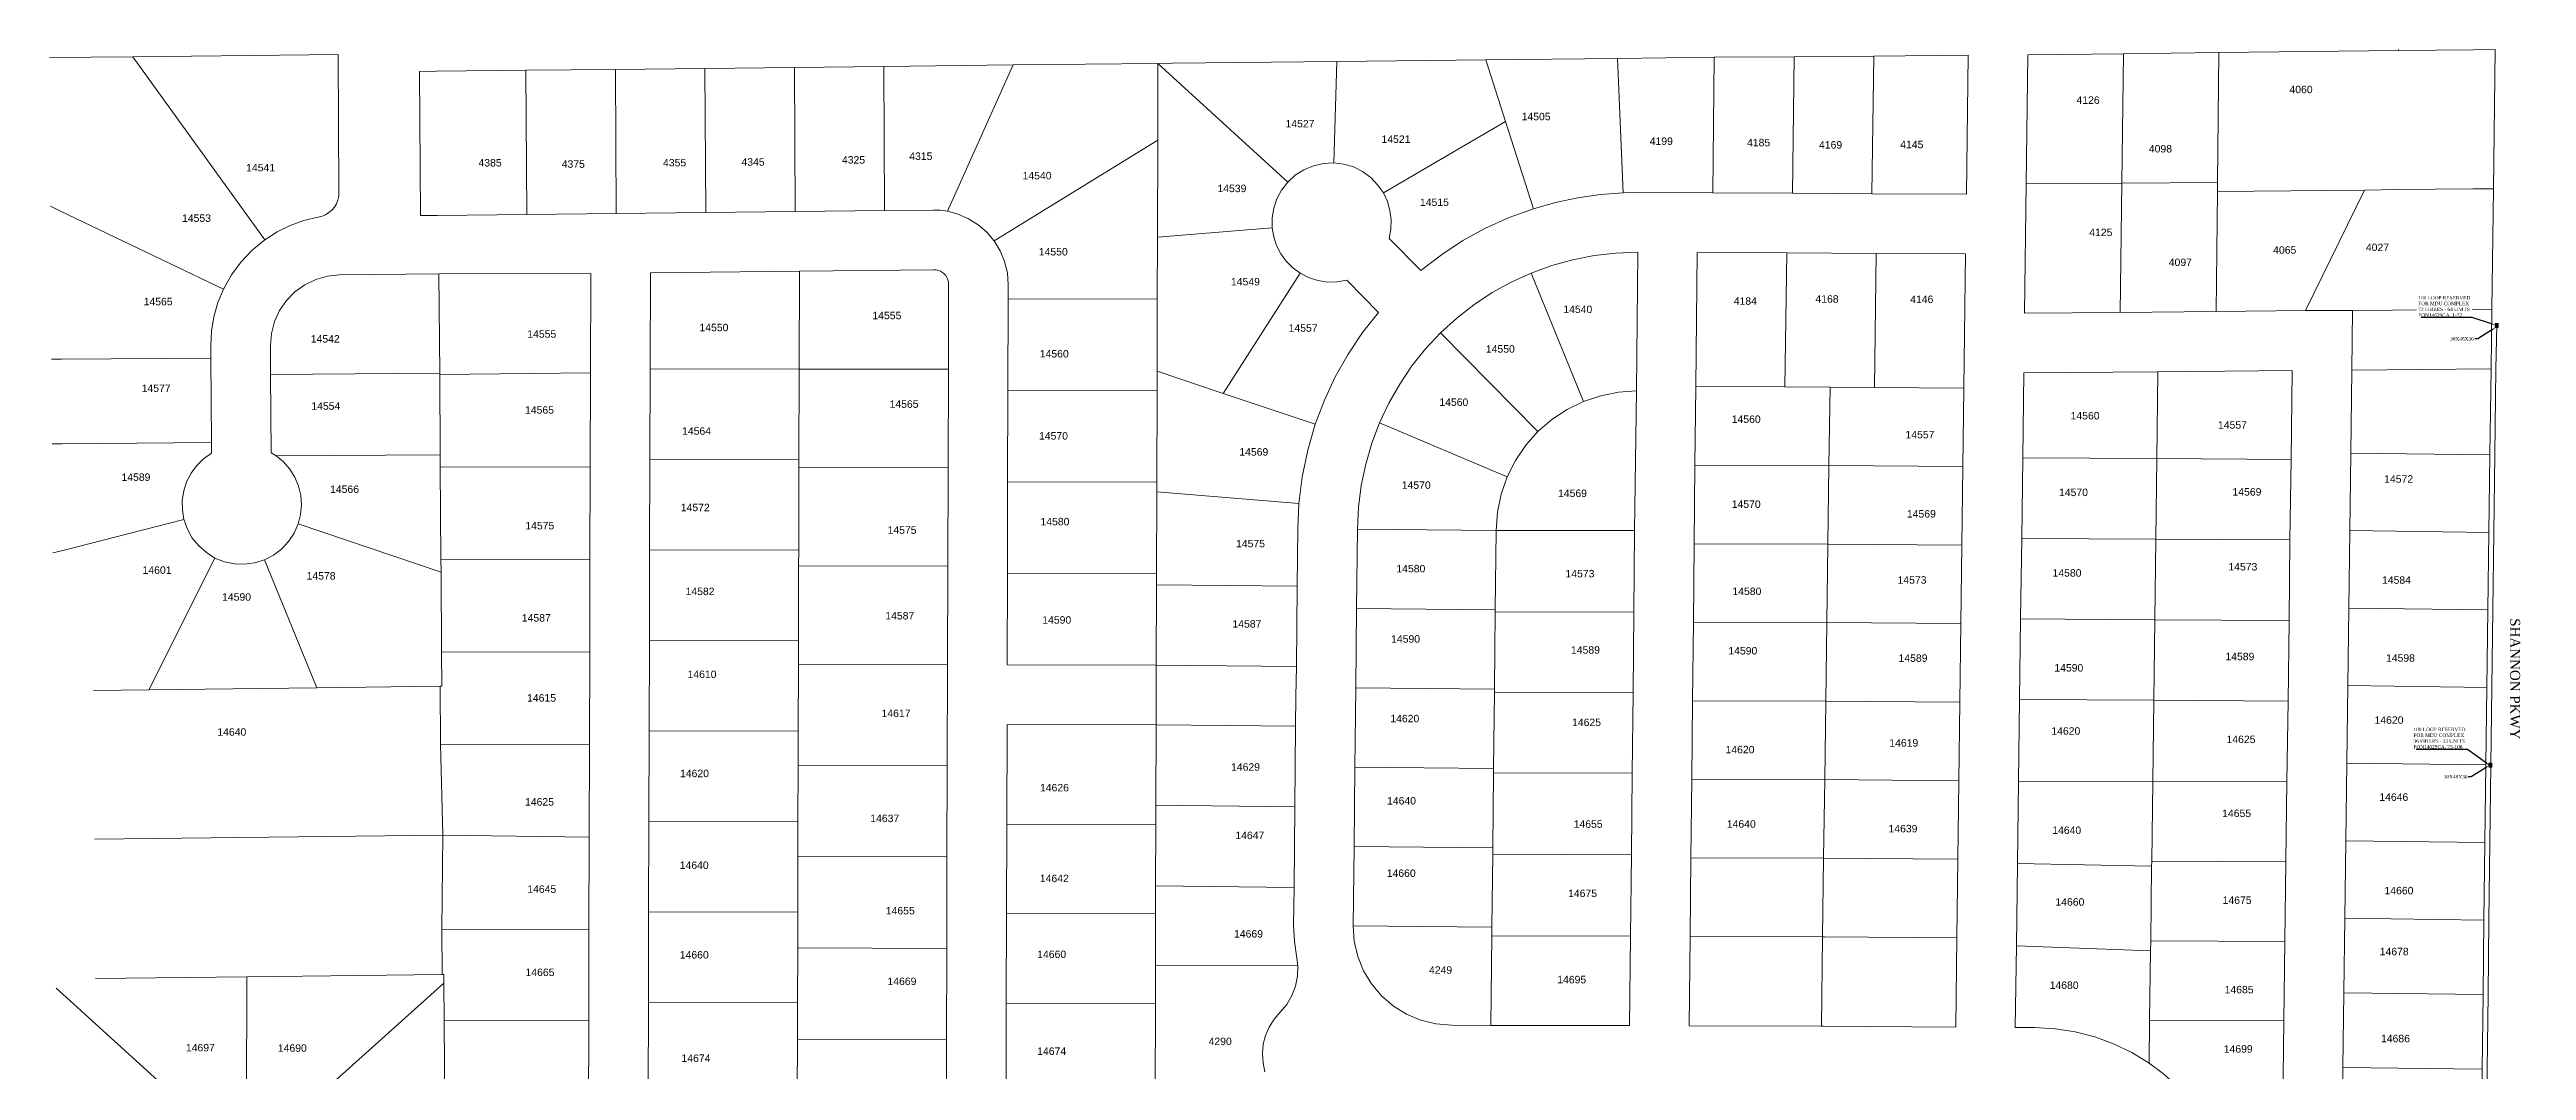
# Model space of a CAD drawing. Header units: feet. Extents: x 865220 to 5696323, y -2240498 to 1923703.
# Drawn here: x 2843994 to 2846485, y 962147 to 963174 of the extents above; entities that cross this region are included whole.
import ezdxf
from ezdxf import colors
from ezdxf.entities.mleader import LeaderData, LeaderLine
from ezdxf.enums import TextEntityAlignment as Align
from ezdxf.lldxf.tags import DXFTag
from ezdxf.math import Vec2, Vec3

# ---------------------------------------------------------------- set-up
doc = ezdxf.new("R2010")
doc.units = ezdxf.units.FT
doc.header["$LTSCALE"] = 0.015
doc.header["$MEASUREMENT"] = 0
for name, color, linetype in [('144A', 112, '144A'), ('Dakota County Addresses', 7, 'Continuous'), ('Dakota County Parcels', 7, 'Continuous'), ('DETAIL', 7, 'Continuous'), ('STREET NAME', 7, 'Continuous'), ('TELEPHONE STRUCT-PROP', 6, 'Continuous')]:
    doc.layers.add(name, color=color, linetype=linetype)
doc.layers.add('RUNNING LINE (UNDERGROUND)', color=10, linetype='Continuous', lineweight=40)
doc.styles.add('Dimensions 100', font='arial.ttf')
doc.styles.add('Line', font='txt.shx', dxfattribs={"height": 3})
doc.styles.get("Standard").update_dxf_attribs({"font": 'times.ttf'})
doc.styles.add('Utilities', font='arial.ttf', dxfattribs={"height": 2.5})
tags = doc.linetypes.add('144A', pattern='A,80,-5,["144A",Line,S=1.5,R=0,X=0,Y=-1.5],-24', length=109).pattern_tags.tags
tags[6] = DXFTag(74, 10)

# ---------------------------------------------------------------- blocks, each defined once
blk = doc.blocks.new('ACMAP_ANN_TEMPLATE_Dakota County Addresses')
at = {"layer": 'Dakota County Addresses', "style": 'Dimensions 100'}
blk.add_attdef('DakotaCountyAddress', text='', height=50, dxfattribs=at).set_placement((0, 0), align=Align.CENTER)
blk = doc.blocks.new('NEW HH')
at = {"ltscale": 40, "true_color": 0xffffff}
h = blk.add_hatch(color=7, dxfattribs=at)
h.dxf.hatch_style = 1
h.paths.add_polyline_path([(-0.061, -0.031, 0.414214), (-0.046, -0.046), (0.046, -0.046, 0.414214), (0.061, -0.031), (0.061, 0.031, 0.414214), (0.046, 0.046), (-0.046, 0.046, 0.414214), (-0.061, 0.031)])
at = {"layer": 'RUNNING LINE (UNDERGROUND)', "color": 6, "lineweight": 0, "const_width": 0.005, "flags": 128}
blk.add_lwpolyline([(-0.061, 0.031), (-0.061, -0.031, 0.414214), (-0.046, -0.046), (0.046, -0.046, 0.414214), (0.061, -0.031), (0.061, 0.031, 0.414214), (0.046, 0.046), (-0.046, 0.046, 0.414214)], format="xyb", close=True, dxfattribs=at)
at = {"layer": 'TELEPHONE STRUCT-PROP', "color": 18, "true_color": 0x000000, "style": 'Utilities'}
blk.add_text('HH', height=0.05, dxfattribs=at).set_placement((0, 0), align=Align.MIDDLE_CENTER)

msp = doc.modelspace()

# ---------------------------------------------------------------- linework, layer by layer
at = {"layer": '144A', "lineweight": 5, "ltscale": 100, "flags": 128}
msp.add_lwpolyline([(2846455.3, 962896.5), (2846454.5, 962852.4), (2846453.4, 962765.9), (2846452.4, 962688), (2846451.4, 962610), (2846450.4, 962532), (2846449.4, 962454), (2846448.4, 962376), (2846447.4, 962298), (2846446.5, 962223.1), (2846445.5, 962148.1), (2846444.6, 962075.2), (2846442.2, 961890.2), (2846441.2, 961813.1), (2846541.3, 961866.3), (2846913.4, 962061.9), (2847154.2, 962188.5), (2847160.7, 962192.4)], dxfattribs=at)
at = {"layer": 'Dakota County Parcels', "lineweight": 5}
for p, q in [((2843993.7, 963165.5), (2844077.4, 963166.4)), ((2844077.4, 963166.4), (2844283.9, 963168.8)), ((2844077.4, 963166.4), (2844210.1, 962982.3)), ((2844284.8, 963029.9), (2844283.9, 963168.8)), ((2844742.9, 963155.7), (2844832.8, 963156.7)), ((2844832.8, 963156.7), (2844962.8, 963158.1)), ((2844833.7, 963011.7), (2844832.8, 963156.7)), ((2844896.8, 963011), (2844962.8, 963158.1)), ((2844962.8, 963158.1), (2845108.6, 963159.7)), ((2845108.6, 963159.7), (2845239.1, 963040.2)), ((2845285.5, 963059.6), (2845288.4, 963161.7)), ((2845288.4, 963161.7), (2845438.4, 963163.3)), ((2845438.4, 963163.3), (2845570.9, 963164.7)), ((2845438.4, 963163.3), (2845458.3, 963101.1)), ((2845570.9, 963164.7), (2845668.1, 963165.8)), ((2845576.4, 963029.4), (2845570.9, 963164.7)), ((2845666.6, 963029.5), (2845668.1, 963165.8)), ((2845668.1, 963165.8), (2845748.6, 963166.4)), ((2845746.8, 963029.1), (2845748.6, 963166.4)), ((2845748.6, 963166.4), (2845828.6, 963167.1)), ((2845826.8, 963028.6), (2845828.6, 963167.1)), ((2845828.6, 963167.1), (2845923.6, 963167.9)), ((2845921.8, 963028.1), (2845923.6, 963167.9)), ((2845981.9, 963038.4), (2845983.6, 963168.4)), ((2845983.6, 963168.4), (2846079.9, 963169.2)), ((2846078.2, 963039.2), (2846079.9, 963169.2)), ((2846079.9, 963169.2), (2846175.8, 963170.8)), ((2846174.4, 963040), (2846175.8, 963170.8)), ((2846175.8, 963170.8), (2846356.4, 963172.6)), ((2846356.4, 963172.6), (2846356.4, 963173.6)), ((2846356.4, 963172.6), (2846431.6, 963173.4)), ((2846453.7, 963173.6), (2846431.6, 963173.4)), ((2846451.9, 963033.6), (2846453.7, 963173.6)), ((2844365.9, 963151.6), (2844382.9, 963151.8)), ((2844365.9, 963151.6), (2844366.8, 963006.6)), ((2844382.9, 963151.8), (2844472.9, 963152.8)), ((2844472.9, 963152.8), (2844562.9, 963153.7)), ((2844473.8, 963007.8), (2844472.9, 963152.8)), ((2844562.9, 963153.7), (2844652.9, 963154.7)), ((2844563.7, 963008.8), (2844562.9, 963153.7)), ((2844652.9, 963154.7), (2844742.9, 963155.7)), ((2844653.7, 963009.7), (2844652.9, 963154.7)), ((2844743.7, 963010.7), (2844742.9, 963155.7)), ((2844943.8, 962981.3), (2845108.4, 963082.4)), ((2845108.1, 962985), (2845108.4, 963082.4)), ((2845335.4, 963029.4), (2845458.3, 963101.1)), ((2845458.3, 963101.1), (2845486.4, 963013.5)), ((2845980.3, 962908.4), (2845981.9, 963038.4)), ((2845981.9, 963038.4), (2846078.2, 963039.2)), ((2846076.6, 962909.3), (2846078.2, 963039.2)), ((2846078.2, 963039.2), (2846174.4, 963040)), ((2846174.3, 963030.8), (2846174.4, 963040)), ((2846174.3, 963030.8), (2846322.1, 963032.3)), ((2846263, 962911), (2846322.1, 963032.3)), ((2846322.1, 963032.3), (2846356, 963032.7)), ((2846356, 963032.7), (2846431.3, 963033.4)), ((2846431.3, 963033.4), (2846451.9, 963033.6)), ((2846450.3, 962912.4), (2846451.9, 963033.6)), ((2844383.8, 963006.8), (2844473.8, 963007.8)), ((2844473.8, 963007.8), (2844563.7, 963008.8)), ((2844563.7, 963008.8), (2844653.7, 963009.7)), ((2844653.7, 963009.7), (2844743.7, 963010.7)), ((2844743.7, 963010.7), (2844833.7, 963011.7)), ((2844833.7, 963011.7), (2844882.4, 963012.2)), ((2845591.4, 963029.7), (2845576.4, 963029.4)), ((2845591.4, 963029.7), (2845666.6, 963029.5)), ((2845666.6, 963029.5), (2845746.8, 963029.1)), ((2845746.8, 963029.1), (2845826.8, 963028.6)), ((2845826.8, 963028.6), (2845921.8, 963028.1)), ((2846173, 962910), (2846174.3, 963030.8)), ((2844366.8, 963006.6), (2844383.8, 963006.8)), ((2845107.9, 962922.4), (2845108.1, 962985)), ((2845108.1, 962985), (2845223.5, 962994.3)), ((2845341.2, 962983.7), (2845373, 962951.5)), ((2845589.8, 962830.3), (2845591.3, 962969.7)), ((2845649.6, 962834.6), (2845651.1, 962969.6)), ((2845651.1, 962969.6), (2845741.1, 962969.1)), ((2845739.3, 962834.3), (2845741.1, 962969.1)), ((2845741.1, 962969.1), (2845831.1, 962968.6)), ((2845829.3, 962833.6), (2845831.1, 962968.6)), ((2845831.1, 962968.6), (2845921, 962968.1)), ((2845919.3, 962833.2), (2845921, 962968.1)), ((2844285.4, 962946.9), (2844385.4, 962948)), ((2844385.4, 962948), (2844538.1, 962948.5)), ((2844385.4, 962948), (2844386.1, 962848.1)), ((2844537.8, 962848.5), (2844538.1, 962948.5)), ((2844597.8, 962852.4), (2844598.1, 962949.1)), ((2844598.1, 962949.1), (2844748.1, 962950.8)), ((2844747.8, 962852), (2844748.1, 962950.8)), ((2844748.1, 962950.8), (2844883, 962952.2)), ((2844897.8, 962852), (2844898, 962937.4)), ((2844957.9, 962922.8), (2844958, 962937.2)), ((2845174.1, 962827.8), (2845251.5, 962948.8)), ((2845298.5, 962941.6), (2845330.3, 962909.3)), ((2845484, 962948.8), (2845536.8, 962819.7)), ((2844957.7, 962830.8), (2844957.9, 962922.8)), ((2844957.9, 962922.8), (2845107.9, 962922.4)), ((2845107.7, 962850.1), (2845107.9, 962922.4)), ((2845980.3, 962908.4), (2846076.6, 962909.3)), ((2846076.6, 962909.3), (2846173, 962910)), ((2846173, 962910), (2846263, 962911)), ((2846263, 962911), (2846310.3, 962911.2)), ((2846309.5, 962851.2), (2846310.3, 962911.2)), ((2846310.3, 962911.2), (2846431, 962912.2)), ((2846431, 962912.2), (2846450.3, 962912.4)), ((2845392.9, 962888.6), (2845490.8, 962789.4)), ((2844156, 962863.3), (2844155.9, 962875.5)), ((2844156.6, 962778.3), (2844156, 962863.3)), ((2844216.1, 962846.9), (2844215.9, 962875.9)), ((2844386.1, 962848.1), (2844216.1, 962846.9)), ((2844216.7, 962768), (2844216.1, 962846.9)), ((2844386.1, 962846.8), (2844537.8, 962848.5)), ((2844386.1, 962848.1), (2844386.1, 962846.8)), ((2844386.1, 962846.8), (2844386.7, 962766.1)), ((2844537.5, 962753.6), (2844537.8, 962848.5)), ((2844597.6, 962761.4), (2844597.8, 962852.4)), ((2844597.8, 962852.4), (2844747.8, 962852)), ((2844747.5, 962761), (2844747.8, 962852)), ((2844747.8, 962852), (2844897.8, 962852)), ((2844897.5, 962753), (2844897.8, 962852)), ((2845107.7, 962830.4), (2845107.7, 962850.1)), ((2845107.7, 962850.1), (2845174.1, 962827.8)), ((2845648.8, 962755.6), (2845649.6, 962834.6)), ((2845649.6, 962834.6), (2845739.3, 962834.3)), ((2845739.3, 962834.3), (2845784.6, 962834.2)), ((2845783.3, 962755.2), (2845784.6, 962834.2)), ((2845784.6, 962834.2), (2845829.3, 962833.6)), ((2845829.3, 962833.6), (2845919.3, 962833.2)), ((2845918.3, 962754.2), (2845919.3, 962833.2)), ((2845978.4, 962762.9), (2845979.5, 962848.4)), ((2845979.5, 962848.4), (2846114.5, 962849.6)), ((2846113.4, 962762.2), (2846114.5, 962849.6)), ((2846114.5, 962849.6), (2846249.5, 962850.7)), ((2846248.4, 962761.4), (2846249.5, 962850.7)), ((2846308.5, 962767.8), (2846309.5, 962851.2)), ((2846309.5, 962851.2), (2846449.5, 962852.4)), ((2844957.4, 962738.8), (2844957.7, 962830.8)), ((2844957.7, 962830.8), (2845107.7, 962830.4)), ((2845107.4, 962738.4), (2845107.7, 962830.4)), ((2845174.1, 962827.8), (2845266.8, 962796.8)), ((2845588.1, 962689.8), (2845589.8, 962830.3)), ((2845331.5, 962798.3), (2845459.9, 962743.8)), ((2844156.7, 962767.6), (2844156.6, 962778.3)), ((2844221.5, 962764.9), (2844216.7, 962768)), ((2844386.7, 962766.1), (2844221.5, 962764.9)), ((2844386.7, 962766.1), (2844386.7, 962753.9)), ((2844597.3, 962670.4), (2844597.6, 962761.4)), ((2844597.6, 962761.4), (2844747.5, 962761)), ((2844747.5, 962753.4), (2844747.5, 962761)), ((2845977.4, 962681.9), (2845978.4, 962762.9)), ((2845978.4, 962762.9), (2846113.4, 962762.2)), ((2846112.3, 962681.2), (2846113.4, 962762.2)), ((2846113.4, 962762.2), (2846248.4, 962761.4)), ((2846247.3, 962680.4), (2846248.4, 962761.4)), ((2846307.5, 962689.8), (2846308.5, 962767.8)), ((2846308.5, 962767.8), (2846448.4, 962766)), ((2844386.7, 962753.9), (2844387.4, 962661)), ((2844386.7, 962753.9), (2844537.5, 962753.6)), ((2844537.3, 962660.6), (2844537.5, 962753.6)), ((2844747.3, 962670), (2844747.5, 962753.4)), ((2844747.5, 962753.4), (2844897.5, 962753)), ((2844897.2, 962654), (2844897.5, 962753)), ((2844957.2, 962646.9), (2844957.4, 962738.8)), ((2844957.4, 962738.8), (2845107.4, 962738.4)), ((2845107.4, 962728.9), (2845107.4, 962738.4)), ((2845648, 962676.6), (2845648.8, 962755.6)), ((2845648.8, 962755.6), (2845783.3, 962755.2)), ((2845782.3, 962676.2), (2845783.3, 962755.2)), ((2845783.3, 962755.2), (2845918.3, 962754.2)), ((2845917.3, 962675.2), (2845918.3, 962754.2)), ((2845107.2, 962646.4), (2845107.4, 962728.9)), ((2845107.4, 962728.9), (2845250.4, 962716.9)), ((2845250.4, 962716.9), (2845249.2, 962691.9)), ((2844243.8, 962696.6), (2844387.5, 962648)), ((2845248.6, 962634), (2845249.2, 962691.9)), ((2845308.3, 962611.5), (2845309.2, 962691.3)), ((2845309.2, 962691.3), (2845448.7, 962689.9)), ((2845447.8, 962610.1), (2845448.7, 962689.9)), ((2845448.7, 962689.9), (2845588.1, 962689.8)), ((2845587.3, 962607.8), (2845588.1, 962689.8)), ((2846306.5, 962611.8), (2846307.5, 962689.8)), ((2846307.5, 962689.8), (2846447.4, 962688)), ((2844160.1, 962662.2), (2844093.6, 962529.8)), ((2844209.8, 962660.3), (2844262.6, 962531.7)), ((2844387.4, 962661), (2844387.5, 962648)), ((2844387.4, 962661), (2844537.3, 962660.6)), ((2844537, 962567.6), (2844537.3, 962660.6)), ((2844597.1, 962579.4), (2844597.3, 962670.4)), ((2844597.3, 962670.4), (2844747.3, 962670)), ((2844747.2, 962654.4), (2844747.3, 962670)), ((2845647.2, 962597.6), (2845648, 962676.6)), ((2845648, 962676.6), (2845782.3, 962676.2)), ((2845781.3, 962597.3), (2845782.3, 962676.2)), ((2845782.3, 962676.2), (2845917.3, 962675.2)), ((2845916.3, 962596.2), (2845917.3, 962675.2)), ((2845976.3, 962600.9), (2845977.4, 962681.9)), ((2845977.4, 962681.9), (2846112.3, 962681.2)), ((2846111.3, 962600.2), (2846112.3, 962681.2)), ((2846112.3, 962681.2), (2846247.3, 962680.4)), ((2846246.3, 962599.4), (2846247.3, 962680.4)), ((2844387.5, 962648), (2844388, 962568)), ((2844747, 962579), (2844747.2, 962654.4)), ((2844747.2, 962654.4), (2844897.2, 962654)), ((2844897, 962555), (2844897.2, 962654)), ((2844957, 962554.9), (2844957.2, 962646.9)), ((2844957.2, 962646.9), (2845107.2, 962646.4)), ((2845106.9, 962554.4), (2845107.2, 962635.4)), ((2845107.2, 962635.4), (2845107.2, 962646.4)), ((2845107.2, 962635.4), (2845248.6, 962634)), ((2845247.8, 962553), (2845248.6, 962634)), ((2845307.5, 962531.7), (2845308.3, 962611.5)), ((2845308.3, 962611.5), (2845447.8, 962610.1)), ((2845447.8, 962608.2), (2845447.8, 962610.1)), ((2846305.5, 962533.9), (2846306.5, 962611.8)), ((2846306.5, 962611.8), (2846446.4, 962610)), ((2845447, 962530.3), (2845447.8, 962608.2)), ((2845447.8, 962608.2), (2845587.3, 962607.8)), ((2845586.5, 962526.8), (2845587.3, 962607.8)), ((2845646.4, 962518.6), (2845647.2, 962597.6)), ((2845647.2, 962597.6), (2845781.3, 962597.3)), ((2845780.3, 962518.3), (2845781.3, 962597.3)), ((2845781.3, 962597.3), (2845916.3, 962596.2)), ((2845915.3, 962517.2), (2845916.3, 962596.2)), ((2845975.3, 962519.9), (2845976.3, 962600.9)), ((2845976.3, 962600.9), (2846111.3, 962600.2)), ((2846110.3, 962519.2), (2846111.3, 962600.2)), ((2846111.3, 962600.2), (2846246.3, 962599.4)), ((2846245.3, 962518.4), (2846246.3, 962599.4)), ((2844388, 962568), (2844388.3, 962533.2)), ((2844388, 962568), (2844537, 962567.6)), ((2844536.8, 962474.6), (2844537, 962567.6)), ((2844596.8, 962488.4), (2844597.1, 962579.4)), ((2844597.1, 962579.4), (2844747, 962579)), ((2844747, 962555.4), (2844747, 962579)), ((2844746.8, 962488), (2844747, 962555.4)), ((2844747, 962555.4), (2844897, 962555)), ((2844896.7, 962453.6), (2844897, 962555)), ((2844957, 962554.9), (2845106.9, 962554.4)), ((2845106.9, 962554.4), (2845247.8, 962553)), ((2846304.4, 962455.9), (2846305.5, 962533.9)), ((2846305.5, 962533.9), (2846445.4, 962532.1)), ((2844038, 962529.1), (2844093.6, 962529.8)), ((2844093.6, 962529.8), (2844262.6, 962531.7)), ((2844262.6, 962531.7), (2844386.7, 962533.2)), ((2844386.7, 962533.2), (2844388.3, 962533.2)), ((2844387.1, 962475), (2844386.7, 962533.2)), ((2845306.7, 962452), (2845307.5, 962531.7)), ((2845307.5, 962531.7), (2845447, 962530.3)), ((2845446.2, 962450.5), (2845447, 962527.2)), ((2845447, 962527.2), (2845447, 962530.3)), ((2845447, 962527.2), (2845586.5, 962526.8)), ((2845585.6, 962445.8), (2845586.5, 962526.8)), ((2845645.5, 962439.7), (2845646.4, 962518.6)), ((2845646.4, 962518.6), (2845780.3, 962518.3)), ((2845779.3, 962439.3), (2845780.3, 962518.3)), ((2845780.3, 962518.3), (2845915.3, 962517.2)), ((2845914.2, 962438.2), (2845915.3, 962517.2)), ((2845974.2, 962437.9), (2845975.3, 962519.9)), ((2845975.3, 962519.9), (2846110.3, 962519.2)), ((2846109.2, 962437.2), (2846110.3, 962519.2)), ((2846110.3, 962519.2), (2846245.3, 962518.4)), ((2846244.2, 962437.4), (2846245.3, 962518.4)), ((2844596.6, 962397.4), (2844596.8, 962488.4)), ((2844596.8, 962488.4), (2844746.8, 962488)), ((2844746.7, 962454), (2844746.8, 962488)), ((2844956.5, 962394.6), (2844956.8, 962494.9)), ((2844956.8, 962494.9), (2845106.8, 962494.5)), ((2845106.5, 962413.5), (2845106.8, 962494.5)), ((2845106.8, 962494.5), (2845247.1, 962493)), ((2845246.3, 962412), (2845247.1, 962493)), ((2844387.1, 962475), (2844536.8, 962474.6)), ((2844389.2, 962383.5), (2844387.1, 962475)), ((2844536.5, 962381.6), (2844536.8, 962474.6)), ((2844746.5, 962397), (2844746.7, 962454)), ((2844746.7, 962454), (2844896.7, 962453.6)), ((2844896.4, 962361.6), (2844896.7, 962453.6)), ((2845305.9, 962372.2), (2845306.7, 962452)), ((2845306.7, 962452), (2845446.2, 962450.5)), ((2845445.3, 962370.7), (2845446.1, 962446.2)), ((2845446.1, 962446.2), (2845446.2, 962450.5)), ((2845446.1, 962446.2), (2845585.6, 962445.8)), ((2845584.8, 962363.8), (2845585.6, 962445.8)), ((2845644.7, 962360.7), (2845645.5, 962439.7)), ((2845645.5, 962439.7), (2845779.3, 962439.3)), ((2845778.2, 962360.3), (2845779.3, 962439.3)), ((2845779.3, 962439.3), (2845914.2, 962438.2)), ((2845913.2, 962359.3), (2845914.2, 962438.2)), ((2845973.2, 962355), (2845974.2, 962437.9)), ((2845974.2, 962437.9), (2846109.2, 962437.2)), ((2846108.2, 962357.2), (2846109.2, 962437.2)), ((2846109.2, 962437.2), (2846244.2, 962437.4)), ((2846243.2, 962356.5), (2846244.2, 962437.4)), ((2846303.4, 962377.9), (2846304.4, 962455.9)), ((2846304.4, 962455.9), (2846444.4, 962454.1)), ((2845106.5, 962413.5), (2845246.3, 962412)), ((2845106.5, 962394.2), (2845106.5, 962413.5)), ((2845245.5, 962331), (2845246.3, 962412)), ((2844596.3, 962306.5), (2844596.6, 962397.4)), ((2844596.6, 962397.4), (2844746.5, 962397)), ((2844746.4, 962362), (2844746.5, 962397)), ((2844956.3, 962304.6), (2844956.5, 962394.6)), ((2844956.5, 962394.6), (2845106.5, 962394.2)), ((2845106.3, 962332.5), (2845106.5, 962394.2)), ((2844039.1, 962379.3), (2844389.2, 962383.5)), ((2844388.3, 962289), (2844389.2, 962383.5)), ((2844389.2, 962383.5), (2844536.5, 962381.6)), ((2844536.3, 962288.6), (2844536.5, 962381.6)), ((2844746.3, 962306), (2844746.4, 962362)), ((2844746.4, 962362), (2844896.4, 962361.6)), ((2844896.2, 962269.6), (2844896.4, 962361.6)), ((2845305, 962292.4), (2845305.9, 962372.2)), ((2845305.9, 962372.2), (2845445.3, 962370.7)), ((2845444.5, 962290.9), (2845445.3, 962364.2)), ((2845445.3, 962364.2), (2845445.3, 962370.7)), ((2845445.3, 962364.2), (2845584.8, 962363.8)), ((2845583.9, 962281.8), (2845584.8, 962363.8)), ((2845643.9, 962281.7), (2845644.7, 962360.7)), ((2845644.7, 962360.7), (2845778.2, 962360.3)), ((2845777.2, 962281.3), (2845778.2, 962360.3)), ((2845778.2, 962360.3), (2845913.2, 962359.3)), ((2845912.2, 962280.3), (2845913.2, 962359.3)), ((2846302.4, 962299.9), (2846303.4, 962377.9)), ((2846303.4, 962377.9), (2846443.4, 962376.1)), ((2845972.1, 962272), (2845973.2, 962355)), ((2845973.2, 962355), (2846108.1, 962352.2)), ((2846107.2, 962277.3), (2846108.1, 962352.2)), ((2846108.1, 962352.2), (2846108.2, 962357.2)), ((2846108.2, 962357.2), (2846243.2, 962356.5)), ((2846242.1, 962276.6), (2846243.2, 962356.5)), ((2845106.2, 962304.2), (2845106.3, 962332.5)), ((2845106.3, 962332.5), (2845245.5, 962331)), ((2845245.1, 962293), (2845245.5, 962331)), ((2844388.3, 962289), (2844388.5, 962243.2)), ((2844388.3, 962289), (2844536.3, 962288.6)), ((2844536, 962196.6), (2844536.3, 962288.6)), ((2844596.1, 962215.5), (2844596.3, 962306.5)), ((2844596.3, 962306.5), (2844746.3, 962306)), ((2844746.2, 962270.1), (2844746.3, 962306)), ((2844956, 962214.6), (2844956.3, 962304.6)), ((2844956.3, 962304.6), (2845106.2, 962304.2)), ((2845106.1, 962252.5), (2845106.2, 962304.2)), ((2845305, 962292.4), (2845444.5, 962290.9)), ((2845444.4, 962282.2), (2845444.5, 962290.9)), ((2846301.5, 962224.9), (2846302.4, 962299.9)), ((2846302.4, 962299.9), (2846442.4, 962298.1)), ((2844746, 962215), (2844746.2, 962270.1)), ((2844746.2, 962270.1), (2844896.2, 962269.6)), ((2844895.9, 962177.6), (2844896.2, 962269.6)), ((2845249.2, 962252.1), (2845248.2, 962259.9)), ((2845443.5, 962192.2), (2845444.4, 962282.2)), ((2845444.4, 962282.2), (2845583.9, 962281.8)), ((2845583, 962191.9), (2845583.9, 962281.8)), ((2845643, 962191.7), (2845643.9, 962281.7)), ((2845643.9, 962281.7), (2845777.2, 962281.3)), ((2845776.1, 962191.3), (2845777.2, 962281.3)), ((2845777.2, 962281.3), (2845778.9, 962281.3)), ((2845778.9, 962281.3), (2845912.2, 962280.3)), ((2845911.1, 962190.3), (2845912.2, 962280.3)), ((2845971, 962190), (2845972.1, 962272)), ((2845972.1, 962272), (2846107, 962267.3)), ((2846106.1, 962197.3), (2846107, 962267.3)), ((2846107, 962267.3), (2846107.2, 962277.3)), ((2846107.2, 962277.3), (2846242.1, 962276.6)), ((2846241.1, 962196.6), (2846242.1, 962276.6)), ((2844040, 962239.2), (2844192, 962240.9)), ((2844191.8, 962115.9), (2844192, 962240.9)), ((2844192, 962240.9), (2844388.5, 962243.2)), ((2844388.5, 962243.2), (2844390.3, 962243.2)), ((2844390.4, 962234.6), (2844390.3, 962243.2)), ((2845106, 962214.2), (2845106.1, 962252.5)), ((2845106.1, 962252.5), (2845249.2, 962252.1)), ((2844236.2, 962096), (2844390.4, 962234.6)), ((2844390.6, 962197), (2844390.4, 962234.6)), ((2844595.8, 962124.5), (2844596.1, 962215.5)), ((2844596.1, 962215.5), (2844746, 962215)), ((2844745.9, 962178.1), (2844746, 962215)), ((2844955.8, 962124.6), (2844956, 962214.6)), ((2844956, 962214.6), (2845106, 962214.2)), ((2845105.7, 962124.2), (2845106, 962214.2)), ((2846300.5, 962149.9), (2846301.5, 962224.9)), ((2846301.5, 962224.9), (2846441.5, 962223.1)), ((2844391.3, 962105), (2844390.6, 962197)), ((2844390.6, 962197), (2844536, 962196.6)), ((2844535.8, 962104.6), (2844536, 962196.6)), ((2845403.8, 962192.4), (2845443.5, 962192.2)), ((2845443.5, 962192.2), (2845583, 962191.9)), ((2845643, 962191.7), (2845776.1, 962191.3)), ((2845776.1, 962191.3), (2845778, 962191.3)), ((2845778, 962191.3), (2845911.1, 962190.3)), ((2845971, 962190), (2845990.8, 962189.9)), ((2846105.6, 962154.2), (2846106.1, 962197.3)), ((2846106.1, 962197.3), (2846241.1, 962196.6)), ((2846240, 962112.9), (2846241.1, 962196.6)), ((2844745.8, 962124.1), (2844745.9, 962178.1)), ((2844745.9, 962178.1), (2844895.9, 962177.6)), ((2844895.7, 962085.7), (2844895.9, 962177.6)), ((2846300.1, 962114.1), (2846300.5, 962149.9)), ((2846300.5, 962149.9), (2846440.5, 962148.1))]:
    msp.add_line(p, q, dxfattribs=at)
for points in [[(2845108.4, 963082.4), (2845108.6, 963146.2), (2845108.6, 963159.7)], [(2845108.6, 963159.7), (2845123.2, 963159.9), (2845288.4, 963161.7)], [(2845285.5, 963059.6), (2845275.2, 963059.1), (2845265, 963056.8), (2845255.5, 963052.8), (2845246.7, 963047.2), (2845239.1, 963040.2)], [(2845335.4, 963029.4), (2845329.6, 963037.7), (2845322.6, 963045), (2845314.4, 963051), (2845305.3, 963055.5), (2845295.6, 963058.4), (2845285.5, 963059.6)], [(2845239.1, 963040.2), (2845233, 963032.3), (2845228.3, 963023.5), (2845225.1, 963014.1), (2845223.5, 963004.3), (2845223.5, 962994.3)], [(2843994.7, 963016), (2844004.7, 963011.2), (2844168.7, 962932.7)], [(2844264, 963004.9), (2844267.8, 963005.9), (2844271.4, 963007.5), (2844274.7, 963009.6), (2844277.7, 963012.1), (2844280.2, 963015.2), (2844282.2, 963018.5), (2844283.7, 963022.2), (2844284.6, 963026), (2844284.8, 963029.9)], [(2844896.8, 963011), (2844889.6, 963012), (2844882.4, 963012.2)], [(2844943.8, 962981.3), (2844936.5, 962990), (2844927.9, 962997.4), (2844918.2, 963003.5), (2844907.8, 963008.1), (2844896.8, 963011)], [(2845341.2, 962983.7), (2845342.9, 962993), (2845343.2, 963002.4), (2845342, 963011.8), (2845339.4, 963020.9), (2845335.4, 963029.4)], [(2845486.4, 963013.5), (2845461.9, 963004.6), (2845438.2, 962993.9), (2845415.4, 962981.4), (2845393.7, 962967.3), (2845373, 962951.5)], [(2845576.4, 963029.4), (2845553.6, 963027.7), (2845530.9, 963024.5), (2845508.4, 963019.7), (2845486.4, 963013.5)], [(2844168.7, 962932.7), (2844176.6, 962947), (2844186.3, 962960.1), (2844197.5, 962971.9), (2844210.1, 962982.3)], [(2844210.1, 962982.3), (2844222.5, 962990.2), (2844235.8, 962996.7), (2844249.6, 963001.6), (2844264, 963004.9)], [(2845223.5, 962994.3), (2845225.1, 962985.2), (2845228, 962976.5), (2845232.2, 962968.3), (2845237.6, 962960.8), (2845244.1, 962954.3), (2845251.5, 962948.8)], [(2844958, 962937.2), (2844957.1, 962949), (2844954.4, 962960.4), (2844949.9, 962971.2), (2844943.8, 962981.3)], [(2845591.3, 962969.7), (2845569.3, 962968.9), (2845547.5, 962966.4), (2845525.9, 962962.2), (2845504.7, 962956.3), (2845484, 962948.8)], [(2844155.9, 962875.5), (2844156.6, 962890.3), (2844159, 962904.8), (2844163.1, 962919.1), (2844168.7, 962932.7)], [(2844215.9, 962875.9), (2844216.9, 962888.1), (2844220, 962900), (2844225, 962911.1), (2844231.9, 962921.2), (2844240.5, 962929.9), (2844250.4, 962937), (2844261.5, 962942.3), (2844273.2, 962945.6), (2844285.4, 962946.9)], [(2844898, 962937.4), (2844897.8, 962939.7), (2844897.3, 962942), (2844896.3, 962944.2), (2844895.1, 962946.2), (2844893.6, 962947.9), (2844891.8, 962949.4), (2844889.8, 962950.7), (2844887.6, 962951.5), (2844885.4, 962952.1), (2844883, 962952.2)], [(2845251.5, 962948.8), (2845260.1, 962944.3), (2845269.4, 962941.3), (2845279.1, 962939.8), (2845288.8, 962939.9), (2845298.5, 962941.6)], [(2845484, 962948.8), (2845464, 962939.7), (2845444.8, 962929.1), (2845426.5, 962917), (2845409.1, 962903.5), (2845392.9, 962888.6)], [(2845330.3, 962909.3), (2845314.3, 962888.9), (2845299.8, 962867.3), (2845287, 962844.6), (2845276, 962821.1), (2845266.8, 962796.8)], [(2846436.1, 961809), (2846437.2, 961890.3), (2846439.6, 962075.3), (2846440.5, 962148.1), (2846441.5, 962223.1), (2846442.4, 962298.1), (2846443.4, 962376.1), (2846444.4, 962454.1), (2846445.4, 962532.1), (2846446.4, 962610), (2846447.4, 962688), (2846448.4, 962766), (2846449.5, 962852.4), (2846450.3, 962912.4)], [(2845392.9, 962888.6), (2845377.8, 962872.6), (2845364.1, 962855.4), (2845351.8, 962837.2), (2845340.9, 962818.1), (2845331.5, 962798.3)], [(2843995.8, 962862.1), (2844005.8, 962862.2), (2844156, 962863.3)], [(2845536.8, 962819.7), (2845520.2, 962811.6), (2845504.8, 962801.4), (2845490.8, 962789.4)], [(2845589.8, 962830.3), (2845571.7, 962829), (2845554, 962825.5), (2845536.8, 962819.7)], [(2845266.8, 962796.8), (2845259.2, 962770.6), (2845253.7, 962743.9), (2845250.4, 962716.9)], [(2845331.5, 962798.3), (2845323.7, 962777.7), (2845317.6, 962756.6), (2845313.1, 962735.1), (2845310.3, 962713.3), (2845309.2, 962691.3)], [(2845490.8, 962789.4), (2845478.6, 962775.6), (2845468.2, 962760.3), (2845459.9, 962743.8)], [(2843996.4, 962777.2), (2844006.4, 962777.2), (2844156.6, 962778.3)], [(2844156.7, 962767.6), (2844148.7, 962762), (2844141.8, 962755.3), (2844136.1, 962747.5), (2844131.6, 962738.9), (2844128.7, 962729.7), (2844127.2, 962720.2), (2844127.3, 962710.5), (2844128.9, 962701)], [(2844243.8, 962696.6), (2844246.2, 962705.9), (2844247, 962715.5), (2844246.3, 962725.1), (2844244, 962734.5), (2844240.3, 962743.4), (2844235.3, 962751.5), (2844228.9, 962758.8), (2844221.5, 962764.9)], [(2845459.9, 962743.8), (2845453.8, 962726.4), (2845450.1, 962708.3), (2845448.7, 962689.9)], [(2844128.9, 962701), (2844007.1, 962669.8), (2843997.1, 962667.3)], [(2844128.9, 962701), (2844132.3, 962691.3), (2844137.3, 962682.3), (2844143.7, 962674.4), (2844151.4, 962667.6), (2844160.1, 962662.2)], [(2844209.8, 962660.3), (2844218.9, 962665), (2844227.1, 962671.2), (2844234.1, 962678.7), (2844239.7, 962687.2), (2844243.8, 962696.6)], [(2844160.1, 962662.2), (2844169.6, 962658.4), (2844179.6, 962656.3), (2844189.9, 962655.9), (2844200, 962657.3), (2844209.8, 962660.3)], [(2845106.8, 962494.5), (2845106.9, 962524.4), (2845106.9, 962554.4)], [(2845247.1, 962493), (2845247.4, 962523), (2845247.8, 962553)], [(2845245.1, 962293), (2845245.8, 962276.4), (2845248.2, 962259.9)], [(2845305, 962292.4), (2845306.1, 962276.8), (2845309.6, 962261.6), (2845315.5, 962247.1), (2845323.5, 962233.8), (2845333.6, 962221.8), (2845345.4, 962211.6), (2845358.7, 962203.4), (2845373.1, 962197.3), (2845388.2, 962193.6), (2845403.8, 962192.4)], [(2845231.6, 962205.4), (2845238.2, 962213.2), (2845243.4, 962222.1), (2845247.1, 962231.7), (2845249, 962241.8), (2845249.2, 962252.1)], [(2844147.2, 962096.2), (2844010.3, 962220.4), (2844000.2, 962229.5)], [(2845231.6, 962205.4), (2845225.5, 962198.4), (2845220.6, 962190.5), (2845216.9, 962182), (2845214.6, 962173.1), (2845213.7, 962163.8), (2845214.3, 962154.6), (2845216.2, 962145.5)], [(2846105.6, 962154.2), (2846088.2, 962164.8), (2846069.9, 962173.6), (2846050.9, 962180.6), (2846031.2, 962185.7), (2846011.1, 962188.8), (2845990.8, 962189.9)], [(2846145.7, 962118.6), (2846133.3, 962131.6), (2846120, 962143.5), (2846105.6, 962154.2)]]:
    msp.add_lwpolyline(points, dxfattribs=at)

# ---------------------------------------------------------------- block references
at = {"lineweight": 5, "xscale": 40, "yscale": 40, "zscale": 40, "rotation": 90.54691843859213}
for p in [(2846455.2, 962896), (2846448.9, 962453.9)]:
    msp.add_blockref('NEW HH', p, dxfattribs=at)
at = {"layer": 'Dakota County Addresses', "lineweight": 5, "xscale": 0.15, "yscale": 0.15, "zscale": 0.15}
for p, values in [((2846258.4, 963129.7), {'DakotaCountyAddress': '4060'}), ((2845489, 963102.5), {'DakotaCountyAddress': '14505'}), ((2846044.2, 963119), {'DakotaCountyAddress': '4126'}), ((2845251.5, 963095.3), {'DakotaCountyAddress': '14527'}), ((2845348, 963079.7), {'DakotaCountyAddress': '14521'}), ((2845614.9, 963077.7), {'DakotaCountyAddress': '4199'}), ((2845712.8, 963076.3), {'DakotaCountyAddress': '4185'}), ((2845866.9, 963074.4), {'DakotaCountyAddress': '4145'}), ((2844206, 963051.1), {'DakotaCountyAddress': '14541'}), ((2844436.8, 963056), {'DakotaCountyAddress': '4385'}), ((2844520.5, 963054.7), {'DakotaCountyAddress': '4375'}), ((2844622.4, 963056.1), {'DakotaCountyAddress': '4355'}), ((2844701.3, 963056.8), {'DakotaCountyAddress': '4345'}), ((2844802.4, 963058.9), {'DakotaCountyAddress': '4325'}), ((2844870.1, 963062.6), {'DakotaCountyAddress': '4315'}), ((2845785.2, 963074), {'DakotaCountyAddress': '4169'}), ((2846117, 963070.1), {'DakotaCountyAddress': '4098'}), ((2844987, 963043.1), {'DakotaCountyAddress': '14540'}), ((2845183, 963030.2), {'DakotaCountyAddress': '14539'}), ((2844141.5, 963000.3), {'DakotaCountyAddress': '14553'}), ((2845386.7, 963016.3), {'DakotaCountyAddress': '14515'}), ((2846057, 962986), {'DakotaCountyAddress': '4125'}), ((2845003.3, 962966.5), {'DakotaCountyAddress': '14550'}), ((2846137, 962955.9), {'DakotaCountyAddress': '4097'}), ((2846242, 962968.3), {'DakotaCountyAddress': '4065'}), ((2846335.3, 962970.9), {'DakotaCountyAddress': '4027'}), ((2845196.6, 962936.4), {'DakotaCountyAddress': '14549'}), ((2844102.9, 962916.4), {'DakotaCountyAddress': '14565'}), ((2844835.9, 962902.4), {'DakotaCountyAddress': '14555'}), ((2845530.9, 962908.6), {'DakotaCountyAddress': '14540'}), ((2845699.4, 962916.9), {'DakotaCountyAddress': '4184'}), ((2845781.6, 962919), {'DakotaCountyAddress': '4168'}), ((2845876.9, 962918.7), {'DakotaCountyAddress': '4146'}), ((2844271, 962878.9), {'DakotaCountyAddress': '14542'}), ((2844488.8, 962883.8), {'DakotaCountyAddress': '14555'}), ((2844662, 962890.3), {'DakotaCountyAddress': '14550'}), ((2845254.6, 962889.8), {'DakotaCountyAddress': '14557'}), ((2845004.3, 962863.9), {'DakotaCountyAddress': '14560'}), ((2845453, 962868.8), {'DakotaCountyAddress': '14550'}), ((2844100.9, 962829.2), {'DakotaCountyAddress': '14577'}), ((2844271.6, 962811.3), {'DakotaCountyAddress': '14554'}), ((2844486.5, 962807.4), {'DakotaCountyAddress': '14565'}), ((2844853.2, 962813.3), {'DakotaCountyAddress': '14565'}), ((2845406.2, 962815.2), {'DakotaCountyAddress': '14560'}), ((2846041.2, 962801.6), {'DakotaCountyAddress': '14560'}), ((2844644.5, 962786.2), {'DakotaCountyAddress': '14564'}), ((2845003.5, 962781.3), {'DakotaCountyAddress': '14570'}), ((2845700.3, 962798.1), {'DakotaCountyAddress': '14560'}), ((2845875.1, 962782.6), {'DakotaCountyAddress': '14557'}), ((2846189.4, 962792.3), {'DakotaCountyAddress': '14557'}), ((2845205, 962765.2), {'DakotaCountyAddress': '14569'}), ((2844080.6, 962739.8), {'DakotaCountyAddress': '14589'}), ((2844290.4, 962727.7), {'DakotaCountyAddress': '14566'}), ((2845368.4, 962731.8), {'DakotaCountyAddress': '14570'}), ((2846356.6, 962738), {'DakotaCountyAddress': '14572'}), ((2844643.2, 962709.3), {'DakotaCountyAddress': '14572'}), ((2845525.6, 962723.6), {'DakotaCountyAddress': '14569'}), ((2845700.3, 962712.6), {'DakotaCountyAddress': '14570'}), ((2845876.5, 962702.9), {'DakotaCountyAddress': '14569'}), ((2846029.5, 962724.5), {'DakotaCountyAddress': '14570'}), ((2846204, 962725), {'DakotaCountyAddress': '14569'}), ((2844486.8, 962691), {'DakotaCountyAddress': '14575'}), ((2844851.2, 962686.6), {'DakotaCountyAddress': '14575'}), ((2845005, 962695.1), {'DakotaCountyAddress': '14580'}), ((2845201.7, 962673), {'DakotaCountyAddress': '14575'}), ((2844101.8, 962646.3), {'DakotaCountyAddress': '14601'}), ((2844266.8, 962640.5), {'DakotaCountyAddress': '14578'}), ((2845363, 962647.8), {'DakotaCountyAddress': '14580'}), ((2845533.1, 962642.8), {'DakotaCountyAddress': '14573'}), ((2845867.1, 962636.4), {'DakotaCountyAddress': '14573'}), ((2846023, 962643.5), {'DakotaCountyAddress': '14580'}), ((2846199.9, 962649.7), {'DakotaCountyAddress': '14573'}), ((2846354.4, 962636.3), {'DakotaCountyAddress': '14584'}), ((2844181.8, 962619.3), {'DakotaCountyAddress': '14590'}), ((2844648, 962624.9), {'DakotaCountyAddress': '14582'}), ((2845701, 962625), {'DakotaCountyAddress': '14580'}), ((2844483.3, 962598.3), {'DakotaCountyAddress': '14587'}), ((2844848.9, 962600.4), {'DakotaCountyAddress': '14587'}), ((2845006.8, 962596.2), {'DakotaCountyAddress': '14590'}), ((2845198.1, 962592.2), {'DakotaCountyAddress': '14587'}), ((2845357.7, 962577.1), {'DakotaCountyAddress': '14590'}), ((2845538.6, 962566), {'DakotaCountyAddress': '14589'}), ((2845696.9, 962565.2), {'DakotaCountyAddress': '14590'}), ((2845868.1, 962557.8), {'DakotaCountyAddress': '14589'}), ((2846196.9, 962559.4), {'DakotaCountyAddress': '14589'}), ((2846358.4, 962557.9), {'DakotaCountyAddress': '14598'}), ((2844650, 962541.5), {'DakotaCountyAddress': '14610'}), ((2846024.8, 962548), {'DakotaCountyAddress': '14590'}), ((2844488.6, 962517.8), {'DakotaCountyAddress': '14615'}), ((2844845.1, 962502.2), {'DakotaCountyAddress': '14617'}), ((2844177, 962483.5), {'DakotaCountyAddress': '14640'}), ((2845356.9, 962497), {'DakotaCountyAddress': '14620'}), ((2845539.7, 962493.2), {'DakotaCountyAddress': '14625'}), ((2846021.8, 962484.5), {'DakotaCountyAddress': '14620'}), ((2846346.9, 962495.5), {'DakotaCountyAddress': '14620'}), ((2845694.1, 962465.8), {'DakotaCountyAddress': '14620'}), ((2845858.8, 962472.5), {'DakotaCountyAddress': '14619'}), ((2846198, 962476.1), {'DakotaCountyAddress': '14625'}), ((2844642.4, 962441.8), {'DakotaCountyAddress': '14620'}), ((2845004.5, 962427.5), {'DakotaCountyAddress': '14626'}), ((2845196.7, 962448.3), {'DakotaCountyAddress': '14629'}), ((2844486.5, 962413.2), {'DakotaCountyAddress': '14625'}), ((2845353.6, 962414.3), {'DakotaCountyAddress': '14640'}), ((2846193.6, 962401.7), {'DakotaCountyAddress': '14655'}), ((2846351.7, 962418), {'DakotaCountyAddress': '14646'}), ((2844833.8, 962396.6), {'DakotaCountyAddress': '14637'}), ((2845201, 962379.5), {'DakotaCountyAddress': '14647'}), ((2845541.3, 962390.9), {'DakotaCountyAddress': '14655'}), ((2845695.4, 962391), {'DakotaCountyAddress': '14640'}), ((2845858, 962386.3), {'DakotaCountyAddress': '14639'}), ((2846022.7, 962384.7), {'DakotaCountyAddress': '14640'}), ((2844642.1, 962349.5), {'DakotaCountyAddress': '14640'}), ((2845004.4, 962336.2), {'DakotaCountyAddress': '14642'}), ((2845353.3, 962341.5), {'DakotaCountyAddress': '14660'}), ((2844488.8, 962325.5), {'DakotaCountyAddress': '14645'}), ((2844849.4, 962303.8), {'DakotaCountyAddress': '14655'}), ((2845535.7, 962321.2), {'DakotaCountyAddress': '14675'}), ((2846025.9, 962312.6), {'DakotaCountyAddress': '14660'}), ((2846194.1, 962314.3), {'DakotaCountyAddress': '14675'}), ((2846356.9, 962324), {'DakotaCountyAddress': '14660'}), ((2845199.7, 962280.5), {'DakotaCountyAddress': '14669'}), ((2844642.2, 962259.4), {'DakotaCountyAddress': '14660'}), ((2845001.7, 962259.9), {'DakotaCountyAddress': '14660'}), ((2846352.1, 962262.7), {'DakotaCountyAddress': '14678'}), ((2844487, 962241.8), {'DakotaCountyAddress': '14665'}), ((2844851.1, 962232.7), {'DakotaCountyAddress': '14669'}), ((2845392.9, 962244.1), {'DakotaCountyAddress': '4249'}), ((2845524.8, 962234.5), {'DakotaCountyAddress': '14695'}), ((2846020.1, 962228.8), {'DakotaCountyAddress': '14680'}), ((2846196.1, 962224.4), {'DakotaCountyAddress': '14685'}), ((2844145.4, 962166), {'DakotaCountyAddress': '14697'}), ((2844237.9, 962165.6), {'DakotaCountyAddress': '14690'}), ((2844643.9, 962155.4), {'DakotaCountyAddress': '14674'}), ((2845001.7, 962162.5), {'DakotaCountyAddress': '14674'}), ((2845171.2, 962172.3), {'DakotaCountyAddress': '4290'}), ((2846195.2, 962164.7), {'DakotaCountyAddress': '14699'}), ((2846353.4, 962175.2), {'DakotaCountyAddress': '14686'})]:
    msp.add_blockref('ACMAP_ANN_TEMPLATE_Dakota County Addresses', p, dxfattribs=at).add_auto_attribs(values)

# ---------------------------------------------------------------- texts
at = {"layer": 'STREET NAME', "lineweight": 5, "ltscale": 40, "insert": (2846478.8, 962601.7), "char_height": 10, "attachment_point": 1, "rotation": 270}
msp.add_mtext('SHANNON PKWY', dxfattribs=at)

# ---------------------------------------------------------------- next in the draw order: leaders
at = {"layer": 'DETAIL', "lineweight": 5, "ltscale": 5}
ml = msp.add_multileader_mtext('Standard', dxfattribs=at)
ml.set_content('100 LOOP RESERVED\\PFOR MDU COMPLEX\\P\\pxqj;72 FIBERS - 64 UNITS\\P\\pq*;PON14629CA, 1-72', color=256)
ml.set_leader_properties()
ml.build(insert=Vec2(0, 0))
ml.multileader.update_dxf_attribs({"text_left_attachment_type": 5, "text_right_attachment_type": 5, "dogleg_length": 3})
ctx = ml.context
ctx.base_point, ctx.char_height, ctx.landing_gap_size, ctx.plane_origin = Vec3(2846374.9, 962904), 3.5, 1.5, Vec3(2846478.2, 962929.3)
ctx.left_attachment, ctx.right_attachment = 5, 5
notes = []
notes.append((ctx, [(0, (1, 1, 0), (2846430.6, 962904), (-1, 0), 3, [(0, [(2846453.9, 962896.4)], 0, [])])]))
ctx.mtext.insert, ctx.mtext.flow_direction = Vec3(2846376.4, 962925.8), 5
ctx.mtext.has_bg_fill, ctx.mtext.bg_color, ctx.mtext.bg_scale_factor, ctx.mtext.bg_transparency, ctx.mtext.use_window_bg_color = 1, -1027028792, 1.5, 0, 1
ml = msp.add_multileader_mtext('Standard', dxfattribs=at)
ml.set_content('100 LOOP RESERVED\\PFOR MDU COMPLEX\\P36 FIBERS - 33 UNITS\\PPON14629CA, 73-108', color=256)
ml.set_leader_properties()
ml.build(insert=Vec2(0, 0))
ml.multileader.update_dxf_attribs({"text_left_attachment_type": 5, "text_right_attachment_type": 5, "dogleg_length": 3})
ctx = ml.context
ctx.base_point, ctx.char_height, ctx.landing_gap_size, ctx.plane_origin = Vec3(2846370, 962469.7), 3.5, 1.5, Vec3(2846472.4, 962486.5)
ctx.left_attachment, ctx.right_attachment = 5, 5
notes.append((ctx, [(0, (1, 1, 0), (2846425.7, 962469.7), (-1, 0), 3, [(0, [(2846448.1, 962453.6)], 0, [])])]))
ctx.mtext.insert, ctx.mtext.flow_direction = Vec3(2846371.5, 962491.6), 5
ctx.mtext.has_bg_fill, ctx.mtext.bg_color, ctx.mtext.bg_scale_factor, ctx.mtext.bg_transparency, ctx.mtext.use_window_bg_color = 1, -1027028792, 1.5, 0, 1
for ctx, leaders in notes:
    for number, flags, end, landing, length, lines in leaders:
        leader = LeaderData()
        leader.index, (leader.has_last_leader_line, leader.has_dogleg_vector, leader.attachment_direction) = number, flags
        leader.last_leader_point, leader.dogleg_vector, leader.dogleg_length = Vec3(end), Vec3(landing), length
        for number, points, colour, breaks in lines:
            line = LeaderLine()
            line.index, line.vertices, line.color, line.breaks = number, Vec3.list(points), colors.encode_raw_color(colour), breaks
            leader.lines.append(line)
        ctx.leaders.append(leader)

# ---------------------------------------------------------------- next in the draw order: leaders
ml = msp.add_multileader_mtext('Standard', dxfattribs=at)
ml.set_content('30X48X36', color=256)
ml.set_leader_properties()
ml.build(insert=Vec2(0, 0))
ml.multileader.update_dxf_attribs({"has_text_frame": 1, "text_left_attachment_type": 2, "text_right_attachment_type": 2, "dogleg_length": 3})
ctx = ml.context
ctx.base_point, ctx.char_height, ctx.landing_gap_size, ctx.plane_origin = Vec3(2846407.5, 962882.6), 3.5, 1.5, Vec3(2846478.7, 962927)
ctx.left_attachment, ctx.right_attachment, ctx.text_align_type = 2, 2, 1
notes = []
notes.append((ctx, [(0, (1, 1, 0), (2846436.1, 962882.6), (-1, 0), 3, [(0, [(2846454.4, 962894)], 0, [])])]))
ctx.mtext.insert, ctx.mtext.alignment, ctx.mtext.flow_direction = Vec3(2846420.3, 962884.4), 2, 5
ctx.mtext.has_bg_fill, ctx.mtext.bg_color, ctx.mtext.bg_scale_factor, ctx.mtext.bg_transparency, ctx.mtext.use_window_bg_color = 1, -1027028792, 1.5, 0, 1
ml = msp.add_multileader_mtext('Standard', dxfattribs=at)
ml.set_content('30X48X36', color=256)
ml.set_leader_properties()
ml.build(insert=Vec2(0, 0))
ml.multileader.update_dxf_attribs({"has_text_frame": 1, "text_left_attachment_type": 2, "text_right_attachment_type": 2, "dogleg_length": 3})
ctx = ml.context
ctx.base_point, ctx.char_height, ctx.landing_gap_size, ctx.plane_origin = Vec3(2846401.1, 962442.2), 3.5, 1.5, Vec3(2846472.2, 962486.6)
ctx.left_attachment, ctx.right_attachment, ctx.text_align_type = 2, 2, 1
notes.append((ctx, [(0, (1, 1, 0), (2846429.6, 962442.2), (-1, 0), 3, [(0, [(2846448, 962453.7)], 0, [])])]))
ctx.mtext.insert, ctx.mtext.alignment, ctx.mtext.flow_direction = Vec3(2846413.9, 962444), 2, 5
ctx.mtext.has_bg_fill, ctx.mtext.bg_color, ctx.mtext.bg_scale_factor, ctx.mtext.bg_transparency, ctx.mtext.use_window_bg_color = 1, -1027028792, 1.5, 0, 1
for ctx, leaders in notes:
    for number, flags, end, landing, length, lines in leaders:
        leader = LeaderData()
        leader.index, (leader.has_last_leader_line, leader.has_dogleg_vector, leader.attachment_direction) = number, flags
        leader.last_leader_point, leader.dogleg_vector, leader.dogleg_length = Vec3(end), Vec3(landing), length
        for number, points, colour, breaks in lines:
            line = LeaderLine()
            line.index, line.vertices, line.color, line.breaks = number, Vec3.list(points), colors.encode_raw_color(colour), breaks
            leader.lines.append(line)
        ctx.leaders.append(leader)

doc.saveas('drawing.dxf')
